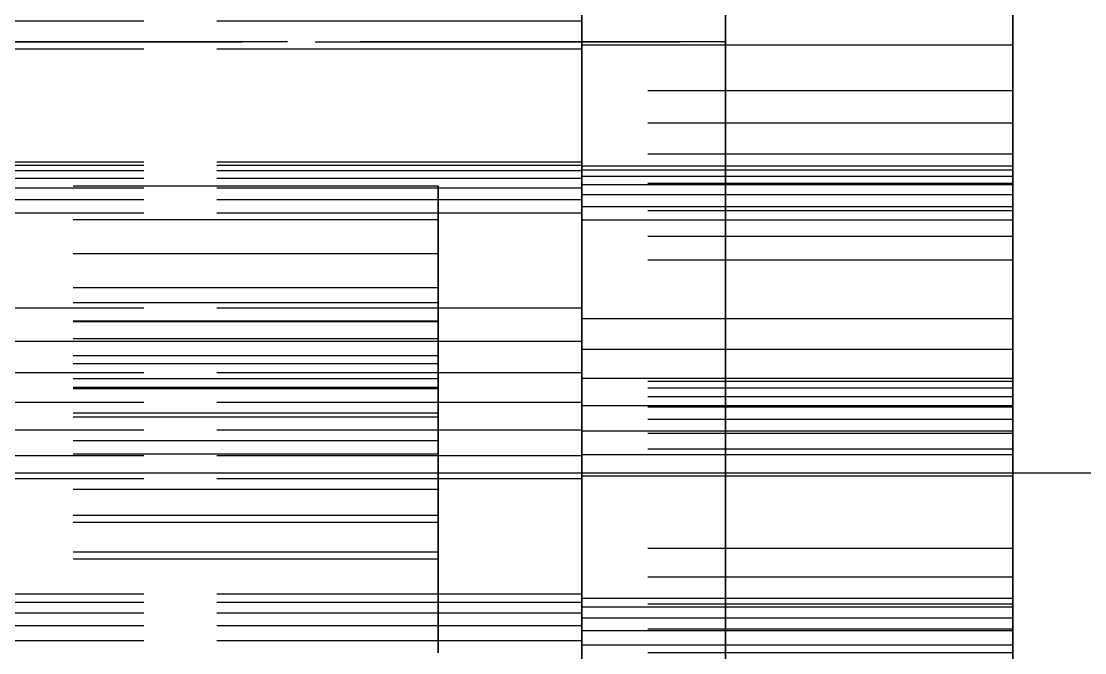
# Model space of a CAD drawing. Header units: millimetres. Extents: x -13 to 234, y -140 to 87.
# Drawn here: x 98.8 to 102.5, y -51.025 to -48.829 of the extents above; entities that cross this region are included whole.
import ezdxf

# ---------------------------------------------------------------- set-up
doc = ezdxf.new("R2010")
doc.units = ezdxf.units.MM
doc.linetypes.add('DASHED', pattern=[1.524, 1.27, -0.254])
doc.layers.add('HIDDEN', color=8, linetype='DASHED')
doc.layers.add('VISIBLE', color=7, linetype='CONTINUOUS')

msp = doc.modelspace()

# ---------------------------------------------------------------- linework, layer by layer
at = {"layer": 'HIDDEN'}
for points in [[(100.75, -48.34643), (100.75, -48.95357), (100.75, -49.56071), (100.75, -50.16786), (100.75, -50.775), (100.75, -51.38214), (100.75, -51.98929), (100.75, -52.59643), (100.75, -53.20357), (100.75, -53.81071), (100.75, -54.41786), (100.75, -55.025), (100.75, -55.63214), (100.75, -56.23929), (100.75, -56.84643), (100.75, -57.45357), (100.75, -58.06071), (100.75, -58.66786), (100.75, -59.275)], [(100.75, -52.9), (100.75, -52.62024), (100.75, -52.34048), (100.75, -52.06071), (100.75, -51.78095), (100.75, -51.50119), (100.75, -51.22143), (100.75, -50.94167), (100.75, -50.6619), (100.75, -50.38214), (100.75, -50.10238), (100.75, -49.82262), (100.75, -49.54286), (100.75, -49.2631), (100.75, -48.98333), (100.75, -48.70357)], [(100.75, -48.70357), (100.75, -49.2631), (100.75, -49.82262), (100.75, -50.38214), (100.75, -50.94167), (100.75, -51.50119), (100.75, -52.06071), (100.75, -52.62024), (100.75, -53.17976), (100.75, -53.73929), (100.75, -54.29881), (100.75, -54.85833), (100.75, -55.41786), (100.75, -55.97738), (100.75, -56.5369), (100.75, -57.09643), (100.75, -57.65595), (100.75, -58.21548), (100.75, -58.775), (100.75, -59.33452)], [(100.75, -48.82909), (100.75, -48.72459)], [(100.75, -48.72459), (100.75, -48.82909)], [(102.25, -52.9), (102.25, -52.62024), (102.25, -52.34048), (102.25, -52.06071), (102.25, -51.78095), (102.25, -51.50119), (102.25, -51.22143), (102.25, -50.94167), (102.25, -50.6619), (102.25, -50.38214), (102.25, -50.10238), (102.25, -49.82262), (102.25, -49.54286), (102.25, -49.2631), (102.25, -48.98333), (102.25, -48.70357)], [(102.25, -48.70357), (102.25, -49.2631), (102.25, -49.82262), (102.25, -50.38214), (102.25, -50.94167), (102.25, -51.50119), (102.25, -52.06071), (102.25, -52.62024), (102.25, -53.17976), (102.25, -53.73929), (102.25, -54.29881), (102.25, -54.85833), (102.25, -55.41786), (102.25, -55.97738), (102.25, -56.5369), (102.25, -57.09643), (102.25, -57.65595), (102.25, -58.21548), (102.25, -58.775), (102.25, -59.33452)], [(100.75, -48.72967), (100.75, -49.07076)], [(102.25, -48.72967), (102.25, -49.07076)], [(101.25, -51.06667), (101.25, -50.97937), (101.25, -50.89206), (101.25, -50.80476), (101.25, -50.71746), (101.25, -50.63016), (101.25, -50.54286), (101.25, -50.45556), (101.25, -50.36825), (101.25, -50.28095), (101.25, -50.19365), (101.25, -50.10635), (101.25, -50.01905), (101.25, -49.93175), (101.25, -49.84444), (101.25, -49.75714), (101.25, -49.66984), (101.25, -49.58254), (101.25, -49.49524), (101.25, -49.40794), (101.25, -49.32063), (101.25, -49.23333), (101.25, -49.14603), (101.25, -49.05873), (101.25, -48.97143), (101.25, -48.88413), (101.25, -48.79683)], [(101.25, -48.79683), (101.25, -48.97143), (101.25, -49.14603), (101.25, -49.32063), (101.25, -49.49524), (101.25, -49.66984), (101.25, -49.84444), (101.25, -50.01905), (101.25, -50.19365), (101.25, -50.36825), (101.25, -50.54286), (101.25, -50.71746), (101.25, -50.89206), (101.25, -51.06667)], [(100.75, -48.82909), (96.75, -48.82909)], [(100.75, -48.82909), (96.75, -48.82909)], [(100.75, -48.91256), (100.75, -48.8957), (100.75, -48.87883), (100.75, -48.86197), (100.75, -48.84511), (100.75, -48.82825)], [(100.75, -48.92562), (100.75, -48.82909)], [(100.75, -48.82909), (100.75, -48.92562)], [(95.25, -48.9), (101.25, -48.9)], [(101.25, -48.9), (95.25, -48.9)], [(100.75, -49.33249), (100.75, -48.91256)], [(101.25, -51.05873), (101.25, -50.99524), (101.25, -50.93175), (101.25, -50.86825), (101.25, -50.80476), (101.25, -50.74127), (101.25, -50.67778), (101.25, -50.61429), (101.25, -50.55079), (101.25, -50.4873), (101.25, -50.42381), (101.25, -50.36032), (101.25, -50.29683), (101.25, -50.23333), (101.25, -50.16984), (101.25, -50.10635), (101.25, -50.04286), (101.25, -49.97937), (101.25, -49.91587), (101.25, -49.85238), (101.25, -49.78889), (101.25, -49.7254), (101.25, -49.6619), (101.25, -49.59841), (101.25, -49.53492), (101.25, -49.47143), (101.25, -49.40794), (101.25, -49.34444), (101.25, -49.28095), (101.25, -49.21746), (101.25, -49.15397), (101.25, -49.09048), (101.25, -49.02698), (101.25, -48.96349), (101.25, -48.9)], [(101.25, -48.9), (101.25, -49.02698), (101.25, -49.15397), (101.25, -49.28095), (101.25, -49.40794), (101.25, -49.53492), (101.25, -49.6619), (101.25, -49.78889), (101.25, -49.91587), (101.25, -50.04286), (101.25, -50.16984), (101.25, -50.29683), (101.25, -50.42381), (101.25, -50.55079), (101.25, -50.67778), (101.25, -50.80476), (101.25, -50.93175), (101.25, -51.05873)], [(101.25, -51.05873), (101.25, -50.99524), (101.25, -50.93175), (101.25, -50.86825), (101.25, -50.80476), (101.25, -50.74127), (101.25, -50.67778), (101.25, -50.61429), (101.25, -50.55079), (101.25, -50.4873), (101.25, -50.42381), (101.25, -50.36032), (101.25, -50.29683), (101.25, -50.23333), (101.25, -50.16984), (101.25, -50.10635), (101.25, -50.04286), (101.25, -49.97937), (101.25, -49.91587), (101.25, -49.85238), (101.25, -49.78889), (101.25, -49.7254), (101.25, -49.6619), (101.25, -49.59841), (101.25, -49.53492), (101.25, -49.47143), (101.25, -49.40794), (101.25, -49.34444), (101.25, -49.28095), (101.25, -49.21746), (101.25, -49.15397), (101.25, -49.09048), (101.25, -49.02698), (101.25, -48.96349), (101.25, -48.9)], [(101.25, -48.9), (101.25, -49.02698), (101.25, -49.15397), (101.25, -49.28095), (101.25, -49.40794), (101.25, -49.53492), (101.25, -49.6619), (101.25, -49.78889), (101.25, -49.91587), (101.25, -50.04286), (101.25, -50.16984), (101.25, -50.29683), (101.25, -50.42381), (101.25, -50.55079), (101.25, -50.67778), (101.25, -50.80476), (101.25, -50.93175), (101.25, -51.05873)], [(100.75, -48.92562), (96.75, -48.92562)], [(100.75, -48.92562), (96.75, -48.92562)], [(100.75, -49.31958), (100.75, -48.92562)], [(100.75, -48.92562), (100.75, -49.31958)], [(100.75, -49.07076), (100.75, -49.18389)], [(102.25, -49.07076), (100.75, -49.07076)], [(102.25, -49.07076), (102.25, -49.18389)], [(100.75, -49.18389), (100.75, -49.29145)], [(102.25, -49.18389), (100.75, -49.18389)], [(102.25, -49.18389), (102.25, -49.29145)], [(100.75, -49.31958), (96.75, -49.31958)], [(100.75, -49.31958), (96.75, -49.31958)], [(100.75, -49.29145), (100.75, -49.39319)], [(102.25, -49.29145), (100.75, -49.29145)], [(100.75, -49.33059), (100.75, -49.31958)], [(100.75, -49.31958), (100.75, -49.33059)], [(102.25, -49.29145), (102.25, -49.39319)], [(100.75, -49.33059), (96.75, -49.33059)], [(100.75, -49.33059), (96.75, -49.33059)], [(100.75, -49.34973), (96.75, -49.34973)], [(100.75, -49.34973), (96.75, -49.34973)], [(100.75, -49.34973), (100.75, -49.33059)], [(100.75, -49.33059), (100.75, -49.34973)], [(100.75, -50.41125), (100.75, -50.39413), (100.75, -50.37701), (100.75, -50.35988), (100.75, -50.34276), (100.75, -50.32564), (100.75, -50.30851), (100.75, -50.29139), (100.75, -50.27427), (100.75, -50.25714), (100.75, -50.24002), (100.75, -50.2229), (100.75, -50.20578), (100.75, -50.18865), (100.75, -50.17153), (100.75, -50.15441), (100.75, -50.13728), (100.75, -50.12016), (100.75, -50.10304), (100.75, -50.08591), (100.75, -50.06879), (100.75, -50.05167), (100.75, -50.03454), (100.75, -50.01742), (100.75, -50.0003), (100.75, -49.98317), (100.75, -49.96605), (100.75, -49.94893), (100.75, -49.9318), (100.75, -49.91468), (100.75, -49.89756), (100.75, -49.88044), (100.75, -49.86331), (100.75, -49.84619), (100.75, -49.82907), (100.75, -49.81194), (100.75, -49.79482), (100.75, -49.7777), (100.75, -49.76057), (100.75, -49.74345), (100.75, -49.72633), (100.75, -49.7092), (100.75, -49.69208), (100.75, -49.67496), (100.75, -49.65783), (100.75, -49.64071), (100.75, -49.62359), (100.75, -49.60647), (100.75, -49.58934), (100.75, -49.57222), (100.75, -49.5551), (100.75, -49.53797), (100.75, -49.52085), (100.75, -49.50373), (100.75, -49.4866), (100.75, -49.46948), (100.75, -49.45236), (100.75, -49.43523), (100.75, -49.41811), (100.75, -49.40099), (100.75, -49.38386), (100.75, -49.36674), (100.75, -49.34962), (100.75, -49.33249)], [(100.75, -49.37631), (100.75, -49.34973)], [(100.75, -49.34973), (100.75, -49.37631)], [(100.75, -49.37631), (96.75, -49.37631)], [(100.75, -49.37631), (96.75, -49.37631)], [(100.75, -49.40984), (100.75, -49.37631)], [(100.75, -49.37631), (100.75, -49.40984)], [(100.75, -49.39319), (100.75, -49.48875)], [(102.25, -49.39319), (100.75, -49.39319)], [(102.25, -49.39319), (102.25, -49.48875)], [(100.75, -49.40984), (96.75, -49.40984)], [(100.75, -49.40984), (96.75, -49.40984)], [(100.25, -49.40227), (97.25, -49.40227)], [(100.25, -49.40227), (97.25, -49.40227)], [(100.25, -49.5194), (100.25, -49.40227)], [(100.25, -49.40227), (100.25, -49.5194)], [(100.75, -49.44997), (100.75, -49.40984)], [(100.75, -49.40984), (100.75, -49.44997)], [(100.75, -49.44997), (96.75, -49.44997)], [(100.75, -49.44997), (96.75, -49.44997)], [(100.75, -49.49643), (100.75, -49.44997)], [(100.75, -49.44997), (100.75, -49.49643)], [(100.75, -49.49643), (96.75, -49.49643)], [(100.75, -49.49643), (96.75, -49.49643)], [(100.75, -49.48875), (100.75, -49.57768)], [(102.25, -49.48875), (100.75, -49.48875)], [(100.75, -49.82669), (100.75, -49.49643)], [(100.75, -49.49643), (100.75, -49.82669)], [(102.25, -49.48875), (102.25, -49.57768)], [(100.25, -49.5194), (97.25, -49.5194)], [(100.25, -49.5194), (97.25, -49.5194)], [(100.25, -49.63758), (100.25, -49.5194)], [(100.25, -49.5194), (100.25, -49.63758)], [(100.75, -49.57768), (100.75, -49.65934)], [(102.25, -49.57768), (100.75, -49.57768)], [(102.25, -49.57768), (102.25, -49.65934)], [(100.25, -49.63758), (97.25, -49.63758)], [(100.25, -49.63758), (97.25, -49.63758)], [(100.25, -49.75621), (100.25, -49.63758)], [(100.25, -49.63758), (100.25, -49.75621)], [(100.75, -49.65934), (100.75, -50.08231)], [(102.25, -49.65934), (100.75, -49.65934)], [(102.25, -49.65934), (102.25, -50.08231)], [(100.25, -49.75621), (97.25, -49.75621)], [(100.25, -49.75621), (97.25, -49.75621)], [(100.25, -49.87466), (100.25, -49.75621)], [(100.25, -49.75621), (100.25, -49.87466)], [(100.75, -49.82669), (96.75, -49.82669)], [(100.75, -49.82669), (96.75, -49.82669)], [(100.25, -49.80786), (97.25, -49.80786)], [(100.25, -49.80786), (97.25, -49.80786)], [(100.25, -49.93389), (100.25, -49.80786)], [(100.25, -49.80786), (100.25, -49.87227)], [(100.25, -49.87227), (100.25, -49.80786)], [(100.25, -49.80786), (100.25, -49.93389)], [(100.75, -49.94243), (100.75, -49.82669)], [(100.75, -49.82669), (100.75, -49.94243)], [(100.25, -49.87227), (97.25, -49.87227)], [(100.25, -49.87227), (97.25, -49.87227)], [(100.25, -49.87466), (97.25, -49.87466)], [(100.25, -49.87466), (97.25, -49.87466)], [(100.25, -49.87227), (100.25, -49.94302)], [(100.25, -49.94302), (100.25, -49.87227)], [(100.25, -49.99218), (100.25, -49.87466)], [(100.25, -49.87466), (100.25, -49.99218)], [(100.75, -49.94243), (96.75, -49.94243)], [(100.75, -49.94243), (96.75, -49.94243)], [(100.25, -49.93389), (97.25, -49.93389)], [(100.25, -49.93389), (97.25, -49.93389)], [(100.25, -49.94302), (97.25, -49.94302)], [(100.25, -49.94302), (97.25, -49.94302)], [(100.25, -50.07237), (100.25, -49.93389)], [(100.25, -49.93389), (100.25, -50.07237)], [(100.25, -49.94302), (100.25, -50.01986)], [(100.25, -50.01986), (100.25, -49.94302)], [(100.75, -50.05194), (100.75, -49.94243)], [(100.75, -49.94243), (100.75, -50.05194)], [(100.25, -49.99218), (97.25, -49.99218)], [(100.25, -49.99218), (97.25, -49.99218)], [(100.25, -50.01986), (97.25, -50.01986)], [(100.25, -50.01986), (97.25, -50.01986)], [(100.25, -50.10752), (100.25, -49.99218)], [(100.25, -49.99218), (100.25, -50.10752)], [(100.25, -50.01986), (100.25, -50.10268)], [(100.25, -50.10268), (100.25, -50.01986)], [(100.75, -50.05194), (96.75, -50.05194)], [(100.75, -50.05194), (96.75, -50.05194)], [(100.75, -50.15493), (100.75, -50.05194)], [(100.75, -50.05194), (100.75, -50.15493)], [(100.25, -50.07237), (97.25, -50.07237)], [(100.25, -50.07237), (97.25, -50.07237)], [(100.25, -50.20631), (100.25, -50.07237)], [(100.25, -50.07237), (100.25, -50.20631)], [(100.75, -50.08231), (100.75, -50.10479)], [(102.25, -50.08231), (100.75, -50.08231)], [(102.25, -50.08231), (102.25, -50.10479)], [(100.25, -50.10268), (97.25, -50.10268)], [(100.25, -50.10268), (97.25, -50.10268)], [(100.25, -50.10752), (97.25, -50.10752)], [(100.25, -50.10752), (97.25, -50.10752)], [(100.25, -50.10268), (100.25, -50.19169)], [(100.25, -50.19169), (100.25, -50.10268)], [(100.25, -50.54741), (100.25, -50.10752)], [(100.25, -50.10752), (100.25, -50.54741)], [(100.75, -50.10479), (100.75, -50.1346)], [(102.25, -50.10479), (100.75, -50.10479)], [(100.75, -50.1346), (100.75, -50.17114)], [(102.25, -50.1346), (100.75, -50.1346)], [(102.25, -50.10479), (102.25, -50.1346)], [(102.25, -50.1346), (102.25, -50.17114)], [(100.75, -50.15493), (96.75, -50.15493)], [(100.75, -50.15493), (96.75, -50.15493)], [(100.75, -50.25101), (100.75, -50.15493)], [(100.75, -50.15493), (100.75, -50.25101)], [(100.75, -50.17114), (100.75, -50.21397)], [(102.25, -50.17114), (100.75, -50.17114)], [(102.25, -50.17114), (102.25, -50.21397)], [(100.25, -50.19169), (97.25, -50.19169)], [(100.25, -50.19169), (97.25, -50.19169)], [(100.25, -50.20631), (97.25, -50.20631)], [(100.25, -50.20631), (97.25, -50.20631)], [(100.25, -50.19169), (100.25, -50.28848)], [(100.25, -50.28848), (100.25, -50.19169)], [(100.25, -50.33494), (100.25, -50.20631)], [(100.25, -50.20631), (100.25, -50.33494)], [(100.75, -50.21397), (100.75, -50.26275)], [(102.25, -50.21397), (100.75, -50.21397)], [(102.25, -50.21397), (102.25, -50.26275)], [(100.75, -50.25101), (96.75, -50.25101)], [(100.75, -50.25101), (96.75, -50.25101)], [(100.75, -50.33967), (100.75, -50.25101)], [(100.75, -50.25101), (100.75, -50.33967)], [(100.75, -50.26275), (100.75, -50.31724)], [(102.25, -50.26275), (100.75, -50.26275)], [(102.25, -50.26275), (102.25, -50.31724)], [(100.25, -50.28848), (97.25, -50.28848)], [(100.25, -50.28848), (97.25, -50.28848)], [(100.25, -50.28848), (100.25, -50.69986)], [(100.25, -50.69986), (100.25, -50.28848)], [(100.75, -50.31724), (100.75, -50.66271)], [(102.25, -50.31724), (100.75, -50.31724)], [(102.25, -50.31724), (102.25, -50.66271)], [(100.75, -50.33967), (96.75, -50.33967)], [(100.75, -50.33967), (96.75, -50.33967)], [(100.25, -50.33494), (97.25, -50.33494)], [(100.25, -50.33494), (97.25, -50.33494)], [(100.25, -50.45727), (100.25, -50.33494)], [(100.25, -50.33494), (100.25, -50.45727)], [(100.75, -50.42018), (100.75, -50.33967)], [(100.75, -50.33967), (100.75, -50.42018)], [(102.25, -50.4), (95.25, -50.4)], [(101.25, -50.4), (95.25, -50.4)], [(100.75, -50.42018), (96.75, -50.42018)], [(100.75, -50.42018), (96.75, -50.42018)], [(100.75, -50.83659), (100.75, -50.41125)], [(100.75, -50.82101), (100.75, -50.42018)], [(100.75, -50.42018), (100.75, -50.82101)], [(101.25, -51.03492), (101.25, -50.99524), (101.25, -50.95556), (101.25, -50.91587), (101.25, -50.87619), (101.25, -50.83651), (101.25, -50.79683), (101.25, -50.75714), (101.25, -50.71746), (101.25, -50.67778), (101.25, -50.6381), (101.25, -50.59841), (101.25, -50.55873), (101.25, -50.51905), (101.25, -50.47937), (101.25, -50.43968), (101.25, -50.4)], [(101.25, -50.4), (101.25, -50.47937), (101.25, -50.55873), (101.25, -50.6381), (101.25, -50.71746), (101.25, -50.79683), (101.25, -50.87619), (101.25, -50.95556), (101.25, -51.03492)], [(100.25, -50.45727), (97.25, -50.45727)], [(100.25, -50.45727), (97.25, -50.45727)], [(100.25, -50.57182), (100.25, -50.45727)], [(100.25, -50.45727), (100.25, -50.57182)], [(100.25, -50.54741), (97.25, -50.54741)], [(100.25, -50.54741), (97.25, -50.54741)], [(100.25, -50.57182), (97.25, -50.57182)], [(100.25, -50.57182), (97.25, -50.57182)], [(100.25, -50.69986), (100.25, -50.54741)], [(100.25, -50.54741), (100.25, -50.69986)], [(100.25, -50.6748), (100.25, -50.57182)], [(100.25, -50.57182), (100.25, -50.6748)], [(100.25, -50.6748), (97.25, -50.6748)], [(100.25, -50.6748), (97.25, -50.6748)], [(100.25, -51.02533), (100.25, -50.6748)], [(100.25, -50.6748), (100.25, -51.02533)], [(100.75, -50.66271), (100.75, -50.76202)], [(102.25, -50.66271), (100.75, -50.66271)], [(102.25, -50.66271), (102.25, -50.76202)], [(100.25, -50.69986), (97.25, -50.69986)], [(100.25, -50.69986), (97.25, -50.69986)], [(100.75, -50.76202), (100.75, -50.85569)], [(102.25, -50.76202), (100.75, -50.76202)], [(102.25, -50.76202), (102.25, -50.85569)], [(100.75, -50.82101), (96.75, -50.82101)], [(100.75, -50.82101), (96.75, -50.82101)], [(100.75, -50.84991), (100.75, -50.82101)], [(100.75, -50.82101), (100.75, -50.84991)], [(100.75, -51.02675), (100.75, -51.00946), (100.75, -50.99217), (100.75, -50.97488), (100.75, -50.9576), (100.75, -50.94031), (100.75, -50.92302), (100.75, -50.90574), (100.75, -50.88845), (100.75, -50.87116), (100.75, -50.85387), (100.75, -50.83659)], [(100.75, -50.84991), (96.75, -50.84991)], [(100.75, -50.84991), (96.75, -50.84991)], [(100.75, -50.88706), (100.75, -50.84991)], [(100.75, -50.84991), (100.75, -50.88706)], [(100.75, -50.85569), (100.75, -50.94343)], [(102.25, -50.85569), (100.75, -50.85569)], [(102.25, -50.85569), (102.25, -50.94343)], [(100.75, -50.88706), (96.75, -50.88706)], [(100.75, -50.88706), (96.75, -50.88706)], [(100.75, -50.93173), (100.75, -50.88706)], [(100.75, -50.88706), (100.75, -50.93173)], [(100.75, -50.93173), (96.75, -50.93173)], [(100.75, -50.93173), (96.75, -50.93173)], [(100.75, -50.98344), (100.75, -50.93173)], [(100.75, -50.93173), (100.75, -50.98344)], [(100.75, -50.94343), (100.75, -51.02492)], [(102.25, -50.94343), (100.75, -50.94343)], [(102.25, -50.94343), (102.25, -51.02492)], [(100.75, -50.98344), (96.75, -50.98344)], [(100.75, -50.98344), (96.75, -50.98344)], [(100.75, -51.04181), (100.75, -50.98344)], [(100.75, -50.98344), (100.75, -51.04181)], [(100.75, -51.02492), (100.75, -51.09968)], [(102.25, -51.02492), (100.75, -51.02492)], [(102.25, -51.02492), (102.25, -51.09968)]]:
    msp.add_lwpolyline(points, dxfattribs=at)
at = {"layer": 'VISIBLE'}
for points in [[(100.75, -48.91256), (100.75, -48.82395)], [(102.25, -48.91256), (102.25, -48.82395)], [(100.75, -49.33249), (100.75, -49.32583), (100.75, -49.31916), (100.75, -49.3125), (100.75, -49.30583), (100.75, -49.29917), (100.75, -49.2925), (100.75, -49.28583), (100.75, -49.27917), (100.75, -49.2725), (100.75, -49.26584), (100.75, -49.25917), (100.75, -49.25251), (100.75, -49.24584), (100.75, -49.23918), (100.75, -49.23251), (100.75, -49.22584), (100.75, -49.21918), (100.75, -49.21251), (100.75, -49.20585), (100.75, -49.19918), (100.75, -49.19252), (100.75, -49.18585), (100.75, -49.17918), (100.75, -49.17252), (100.75, -49.16585), (100.75, -49.15919), (100.75, -49.15252), (100.75, -49.14586), (100.75, -49.13919), (100.75, -49.13252), (100.75, -49.12586), (100.75, -49.11919), (100.75, -49.11253), (100.75, -49.10586), (100.75, -49.0992), (100.75, -49.09253), (100.75, -49.08586), (100.75, -49.0792), (100.75, -49.07253), (100.75, -49.06587), (100.75, -49.0592), (100.75, -49.05254), (100.75, -49.04587), (100.75, -49.0392), (100.75, -49.03254), (100.75, -49.02587), (100.75, -49.01921), (100.75, -49.01254), (100.75, -49.00588), (100.75, -48.99921), (100.75, -48.99254), (100.75, -48.98588), (100.75, -48.97921), (100.75, -48.97255), (100.75, -48.96588), (100.75, -48.95922), (100.75, -48.95255), (100.75, -48.94588), (100.75, -48.93922), (100.75, -48.93255), (100.75, -48.92589), (100.75, -48.91922), (100.75, -48.91256)], [(102.25, -48.91256), (100.75, -48.91256)], [(102.25, -49.33249), (102.25, -48.91256)], [(100.75, -49.34728), (100.75, -49.33249)], [(102.25, -49.33249), (100.75, -49.33249)], [(100.75, -49.36937), (100.75, -49.34728)], [(102.25, -49.34728), (100.75, -49.34728)], [(102.25, -49.34728), (102.25, -49.33249)], [(102.25, -49.36937), (102.25, -49.34728)], [(100.75, -49.39814), (100.75, -49.36937)], [(102.25, -49.36937), (100.75, -49.36937)], [(102.25, -49.39814), (102.25, -49.36937)], [(100.75, -49.43318), (100.75, -49.39814)], [(102.25, -49.39814), (100.75, -49.39814)], [(102.25, -49.43318), (102.25, -49.39814)], [(100.75, -49.47414), (100.75, -49.43318)], [(102.25, -49.43318), (100.75, -49.43318)], [(102.25, -49.47414), (102.25, -49.43318)], [(100.75, -49.52078), (100.75, -49.47414)], [(102.25, -49.47414), (100.75, -49.47414)], [(102.25, -49.52078), (102.25, -49.47414)], [(100.75, -49.86433), (100.75, -49.52078)], [(102.25, -49.52078), (100.75, -49.52078)], [(102.25, -49.86433), (102.25, -49.52078)], [(100.75, -49.97064), (100.75, -49.86433)], [(102.25, -49.86433), (100.75, -49.86433)], [(102.25, -49.97064), (102.25, -49.86433)], [(100.75, -50.07133), (100.75, -49.97064)], [(102.25, -49.97064), (100.75, -49.97064)], [(102.25, -50.07133), (102.25, -49.97064)], [(100.75, -50.16615), (100.75, -50.07133)], [(102.25, -50.07133), (100.75, -50.07133)], [(102.25, -50.16615), (102.25, -50.07133)], [(100.75, -50.25474), (100.75, -50.16615)], [(102.25, -50.16615), (100.75, -50.16615)], [(102.25, -50.25474), (102.25, -50.16615)], [(100.75, -50.33665), (100.75, -50.25474)], [(102.25, -50.25474), (100.75, -50.25474)], [(102.25, -50.33665), (102.25, -50.25474)], [(100.75, -50.41125), (100.75, -50.33665)], [(102.25, -50.33665), (100.75, -50.33665)], [(102.25, -50.41125), (102.25, -50.33665)], [(100.75, -50.83659), (100.75, -50.82984), (100.75, -50.82308), (100.75, -50.81633), (100.75, -50.80958), (100.75, -50.80283), (100.75, -50.79608), (100.75, -50.78933), (100.75, -50.78258), (100.75, -50.77582), (100.75, -50.76907), (100.75, -50.76232), (100.75, -50.75557), (100.75, -50.74882), (100.75, -50.74207), (100.75, -50.73532), (100.75, -50.72857), (100.75, -50.72181), (100.75, -50.71506), (100.75, -50.70831), (100.75, -50.70156), (100.75, -50.69481), (100.75, -50.68806), (100.75, -50.68131), (100.75, -50.67455), (100.75, -50.6678), (100.75, -50.66105), (100.75, -50.6543), (100.75, -50.64755), (100.75, -50.6408), (100.75, -50.63405), (100.75, -50.6273), (100.75, -50.62054), (100.75, -50.61379), (100.75, -50.60704), (100.75, -50.60029), (100.75, -50.59354), (100.75, -50.58679), (100.75, -50.58004), (100.75, -50.57328), (100.75, -50.56653), (100.75, -50.55978), (100.75, -50.55303), (100.75, -50.54628), (100.75, -50.53953), (100.75, -50.53278), (100.75, -50.52603), (100.75, -50.51927), (100.75, -50.51252), (100.75, -50.50577), (100.75, -50.49902), (100.75, -50.49227), (100.75, -50.48552), (100.75, -50.47877), (100.75, -50.47201), (100.75, -50.46526), (100.75, -50.45851), (100.75, -50.45176), (100.75, -50.44501), (100.75, -50.43826), (100.75, -50.43151), (100.75, -50.42476), (100.75, -50.418), (100.75, -50.41125)], [(102.25, -50.41125), (100.75, -50.41125)], [(103.75, -50.4), (102.25, -50.4)], [(102.25, -50.83659), (102.25, -50.41125)], [(100.75, -50.86671), (100.75, -50.83659)], [(102.25, -50.83659), (100.75, -50.83659)], [(102.25, -50.86671), (102.25, -50.83659)], [(100.75, -50.9042), (100.75, -50.86671)], [(102.25, -50.86671), (100.75, -50.86671)], [(102.25, -50.9042), (102.25, -50.86671)], [(100.75, -50.94845), (100.75, -50.9042)], [(102.25, -50.9042), (100.75, -50.9042)], [(102.25, -50.94845), (102.25, -50.9042)], [(100.75, -50.999), (100.75, -50.94845)], [(102.25, -50.94845), (100.75, -50.94845)], [(102.25, -50.999), (102.25, -50.94845)], [(100.75, -51.05553), (100.75, -50.999)], [(102.25, -50.999), (100.75, -50.999)], [(102.25, -51.05553), (102.25, -50.999)]]:
    msp.add_lwpolyline(points, dxfattribs=at)

doc.saveas('drawing.dxf')
